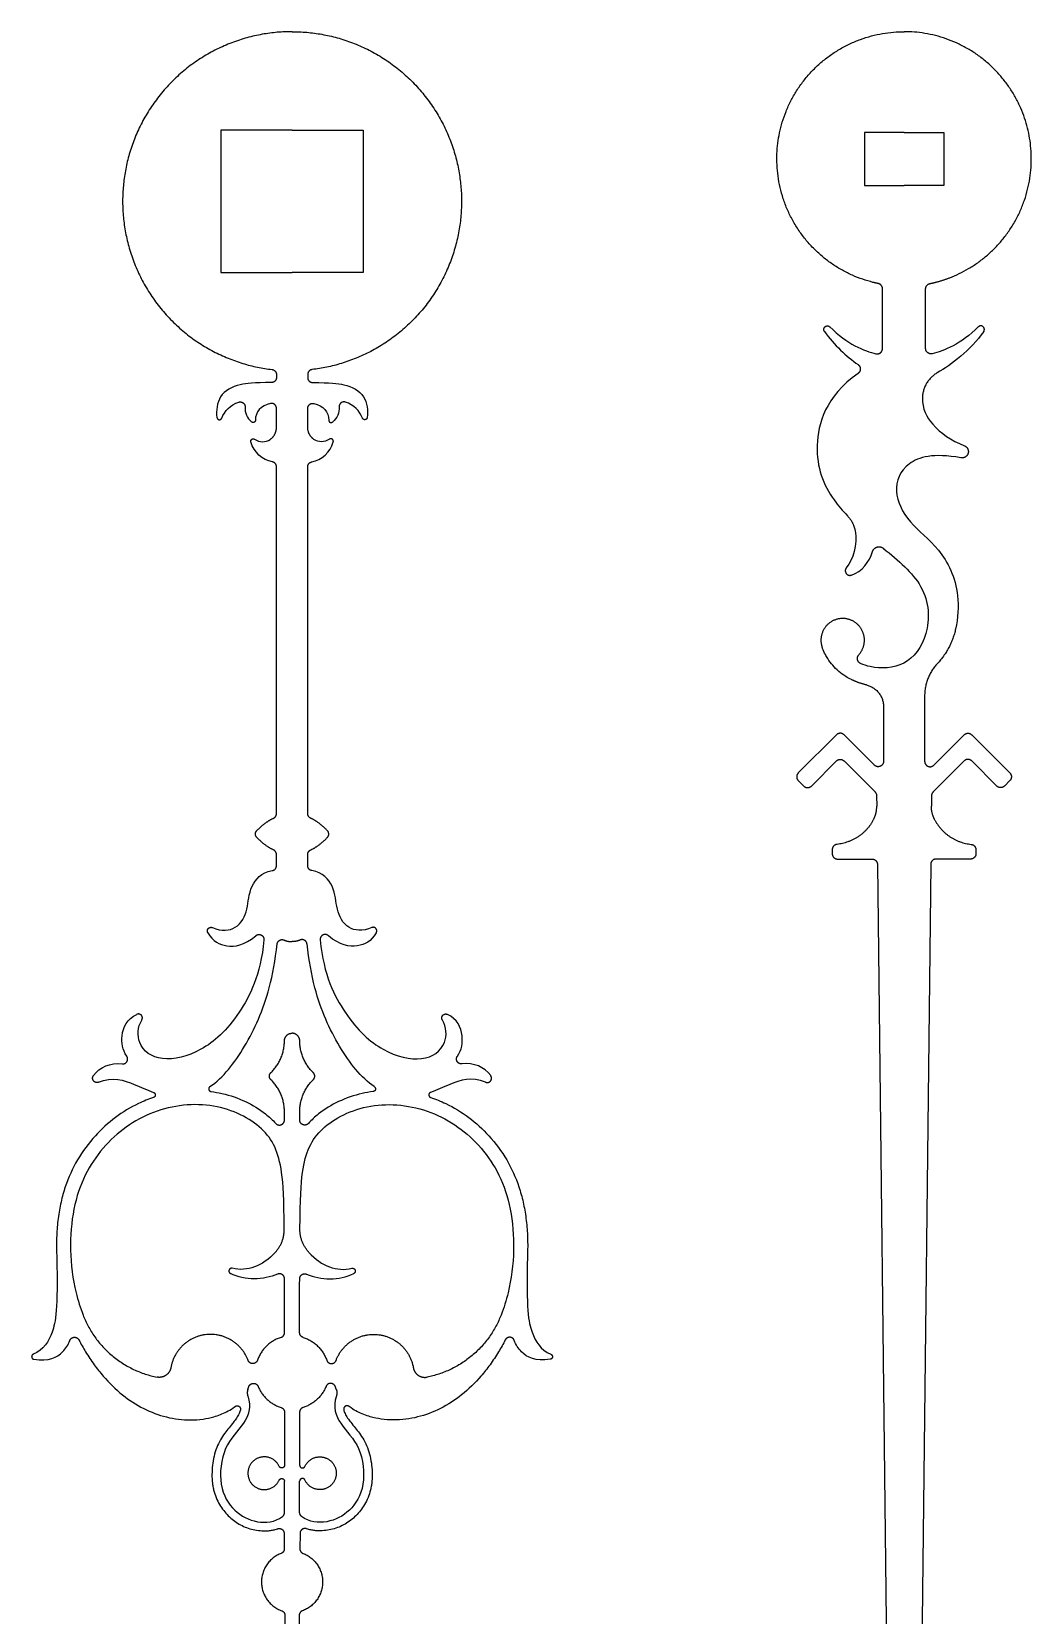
# Model space of a CAD drawing. Header units: millimetres. Extents: x -89 to 94, y -122 to 99.
# Drawn here: x 56.3 to 92.2, y 41.8 to 98.6 of the extents above; entities that cross this region are included whole.
import ezdxf

# ---------------------------------------------------------------- set-up
doc = ezdxf.new("R2010")
doc.units = ezdxf.units.MM
doc.header["$MEASUREMENT"] = 0
doc.layers.add('Layer 03', color=5, linetype='Continuous')

msp = doc.modelspace()

# ---------------------------------------------------------------- linework, layer by layer
at = {"layer": 'Layer 03'}
for p, q in [((86.89, 87.22), (86.89, 89.36)), ((88.438, 87.22), (88.438, 89.36)), ((65.133, 86.287), (65.133, 86.177)), ((66.256, 86.287), (66.256, 86.177)), ((65.133, 84.389), (65.133, 85.073)), ((66.256, 84.389), (66.256, 85.073)), ((88.402, 74.758), (88.402, 72.406)), ((85.509, 72.419), (86.622, 71.306)), ((89.819, 72.419), (88.706, 71.306)), ((86.679, 71.171), (86.683, 70.802)), ((88.649, 71.171), (88.645, 70.802)), ((86.707, 68.709), (87.331, 14.47)), ((88.621, 68.709), (87.997, 14.47)), ((65.409, 44.705), (65.415, 44.153)), ((65.98, 44.705), (65.974, 44.153)), ((65.439, 41.764), (65.472, 38.426)), ((65.95, 41.764), (65.916, 38.426))]:
    msp.add_line(p, q, dxfattribs=at)
for points in [[(65.694, 95.056), (63.142, 95.056), (63.142, 89.951), (65.694, 89.951)], [(65.694, 95.056), (68.247, 95.056), (68.247, 89.951), (65.694, 89.951)], [(87.664, 94.972), (86.237, 94.972), (86.237, 93.069), (87.664, 93.069)], [(87.664, 94.972), (89.091, 94.972), (89.091, 93.069), (87.664, 93.069)], [(65.133, 70.527), (65.133, 82.977)], [(66.256, 70.527), (66.256, 82.977)], [(86.926, 74.368), (86.926, 72.406)], [(85.236, 73.357), (83.867, 71.988)], [(86.596, 72.27), (85.509, 73.357)], [(88.732, 72.27), (89.819, 73.357)], [(90.092, 73.357), (91.461, 71.988)], [(84.336, 71.519), (85.235, 72.419)], [(90.992, 71.519), (90.092, 72.419)], [(83.867, 71.715), (84.063, 71.519)], [(91.461, 71.715), (91.265, 71.519)], [(65.133, 68.66), (65.133, 69.067)], [(66.256, 68.66), (66.256, 69.067)], [(85.084, 69.235), (85.084, 69.093)], [(85.277, 68.9), (86.514, 68.9)], [(90.05, 68.9), (88.814, 68.9)], [(90.244, 69.235), (90.244, 69.093)], [(65.419, 59.533), (65.419, 59.842)], [(65.97, 59.533), (65.97, 59.842)], [(65.423, 49.053), (65.423, 47.152)], [(65.966, 49.053), (65.966, 47.152)], [(65.423, 45.453), (65.423, 46.573)], [(65.966, 45.453), (65.966, 46.573)]]:
    msp.add_lwpolyline(points, dxfattribs=at)
for points, weights, knots in [([(65.694, 98.587), (59.961, 98.587), (59.622, 92.863), (59.283, 87.14), (64.976, 86.463)], [1, 0.727711316041, 1, 0.727711316041, 1], [0, 0, 0, 6.221032, 6.221032, 12.442064, 12.442064, 12.442064]), ([(65.694, 98.587), (71.428, 98.587), (71.767, 92.863), (72.106, 87.14), (66.413, 86.463)], [1, 0.727711316041, 1, 0.727711316041, 1], [56.155969, 56.155969, 56.155969, 66.95247, 66.95247, 77.748971, 77.748971, 77.748971]), ([(86.545, 89.593), (82.634, 90.582), (83.132, 94.584), (83.63, 98.587), (87.664, 98.587)], [1, 0.749496917648, 1, 0.749496917648, 1], [3.189085, 3.189085, 3.189085, 10.126685, 10.126685, 17.064285, 17.064285, 17.064285]), ([(89.305, 89.759), (92.847, 91.123), (92.154, 94.855), (91.46, 98.587), (87.664, 98.587)], [1, 0.769025647705, 1, 0.769025647705, 1], [-50.964388, -50.964388, -50.964388, -44.33175, -44.33175, -37.699112, -37.699112, -37.699112]), ([(84.806, 87.831), (84.739, 87.926), (84.828, 88.001), (84.917, 88.075), (84.999, 87.993)], [1, 0.737088954723, 1, 0.737088954723, 1], [0, 0, 0, 0.1166148, 0.1166148, 0.2332296, 0.2332296, 0.2332296]), ([(90.522, 87.831), (90.589, 87.926), (90.5, 88.001), (90.411, 88.075), (90.329, 87.993)], [1, 0.737088954723, 1, 0.737088954723, 1], [0, 0, 0, 0.1166148, 0.1166148, 0.2332296, 0.2332296, 0.2332296]), ([(86.653, 87.032), (86.744, 87.011), (86.817, 87.069), (86.89, 87.127), (86.89, 87.22)], [1, 0.900734053723, 1, 0.900734053723, 1], [1.2578304, 1.2578304, 1.2578304, 1.365672, 1.365672, 1.4735135, 1.4735135, 1.4735135]), ([(88.675, 87.032), (88.584, 87.011), (88.511, 87.069), (88.438, 87.127), (88.438, 87.22)], [1, 0.900734053723, 1, 0.900734053723, 1], [1.2578304, 1.2578304, 1.2578304, 1.365672, 1.365672, 1.4735135, 1.4735135, 1.4735135]), ([(86.012, 86.641), (86.093, 86.583), (86.092, 86.483), (86.092, 86.384), (86.011, 86.326)], [1, 0.889024778591, 1, 0.889024778591, 1], [0, 0, 0, 0.1141405, 0.1141405, 0.2282811, 0.2282811, 0.2282811]), ([(63.78, 85.295), (63.871, 85.322), (63.943, 85.263), (64.016, 85.203), (64.008, 85.11)], [1, 0.883579359998, 1, 0.883579359998, 1], [0, 0, 0, 0.1169627, 0.1169627, 0.2339255, 0.2339255, 0.2339255]), ([(65.133, 85.073), (65.133, 85.158), (65.067, 85.212), (65, 85.265), (64.917, 85.247)], [1, 0.901842338669, 1, 0.901842338669, 1], [0.5753354, 0.5753354, 0.5753354, 0.6825629, 0.6825629, 0.7897905, 0.7897905, 0.7897905]), ([(66.256, 85.073), (66.256, 85.158), (66.322, 85.212), (66.389, 85.265), (66.472, 85.247)], [1, 0.901842338669, 1, 0.901842338669, 1], [0.5753354, 0.5753354, 0.5753354, 0.6825629, 0.6825629, 0.7897905, 0.7897905, 0.7897905]), ([(67.608, 85.295), (67.518, 85.322), (67.445, 85.263), (67.373, 85.203), (67.381, 85.11)], [1, 0.883579359998, 1, 0.883579359998, 1], [0, 0, 0, 0.1169627, 0.1169627, 0.2339255, 0.2339255, 0.2339255]), ([(62.997, 84.74), (63.007, 84.672), (63.076, 84.664), (63.145, 84.657), (63.169, 84.721)], [1, 0.79195098614, 1, 0.79195098614, 1], [0, 0, 0, 0.0795755, 0.0795755, 0.159151, 0.159151, 0.159151]), ([(68.392, 84.74), (68.382, 84.672), (68.313, 84.664), (68.244, 84.657), (68.22, 84.721)], [1, 0.79195098614, 1, 0.79195098614, 1], [0, 0, 0, 0.0795755, 0.0795755, 0.159151, 0.159151, 0.159151]), ([(64.377, 84.645), (64.377, 84.594), (64.332, 84.572), (64.286, 84.549), (64.246, 84.58)], [1, 0.848595428151, 1, 0.848595428151, 1], [0, 0, 0, 0.0613583, 0.0613583, 0.1227166, 0.1227166, 0.1227166]), ([(67.012, 84.645), (67.012, 84.594), (67.057, 84.572), (67.103, 84.549), (67.143, 84.58)], [1, 0.848595428151, 1, 0.848595428151, 1], [0, 0, 0, 0.0613583, 0.0613583, 0.1227166, 0.1227166, 0.1227166]), ([(64.216, 83.867), (64.199, 83.925), (64.248, 83.962), (64.296, 83.998), (64.347, 83.967)], [1, 0.825819012227, 1, 0.825819012227, 1], [0, 0, 0, 0.0718532, 0.0718532, 0.1437064, 0.1437064, 0.1437064]), ([(67.173, 83.867), (67.19, 83.925), (67.141, 83.962), (67.093, 83.998), (67.041, 83.967)], [1, 0.825819012227, 1, 0.825819012227, 1], [0, 0, 0, 0.0718532, 0.0718532, 0.1437064, 0.1437064, 0.1437064]), ([(89.829, 83.731), (90.019, 83.654), (89.962, 83.457), (89.905, 83.261), (89.704, 83.297)], [1, 0.742837077117, 1, 0.742837077117, 1], [0, 0, 0, 0.2068702, 0.2068702, 0.4137403, 0.4137403, 0.4137403]), ([(86.53, 79.932), (86.571, 80.058), (86.698, 80.095), (86.825, 80.131), (86.927, 80.047)], [1, 0.883929963786, 1, 0.883929963786, 1], [0, 0, 0, 0.1510943, 0.1510943, 0.3021886, 0.3021886, 0.3021886]), ([(85.589, 79.352), (85.512, 79.254), (85.583, 79.152), (85.653, 79.049), (85.772, 79.087)], [1, 0.804530250256, 1, 0.804530250256, 1], [0, 0, 0, 0.1330382, 0.1330382, 0.2660765, 0.2660765, 0.2660765]), ([(86.037, 76.224), (86.346, 76.563), (86.201, 76.998), (86.056, 77.432), (85.606, 77.518), (85.155, 77.604), (84.861, 77.252), (84.566, 76.901), (84.729, 76.473)], [1, 0.86256606499, 1, 0.86256606499, 1, 0.86256606499, 1, 0.86256606499, 1], [-5.109915, -5.109915, -5.109915, -4.594918, -4.594918, -4.07992, -4.07992, -3.564922, -3.564922, -3.049924, -3.049924, -3.049924]), ([(86.101, 75.918), (86.011, 75.958), (85.991, 76.055), (85.971, 76.151), (86.037, 76.224)], [1, 0.890846715494, 1, 0.890846715494, 1], [0, 0, 0, 0.1131818, 0.1131818, 0.2263636, 0.2263636, 0.2263636]), ([(86.926, 72.406), (86.926, 72.277), (86.806, 72.228), (86.687, 72.178), (86.596, 72.27)], [1, 0.831469612303, 1, 0.831469612303, 1], [-0.2827433, -0.2827433, -0.2827433, -0.1413717, -0.1413717, 0, 0, 0]), ([(88.402, 72.406), (88.402, 72.277), (88.522, 72.228), (88.641, 72.178), (88.732, 72.27)], [1, 0.831469612303, 1, 0.831469612303, 1], [-0.2827433, -0.2827433, -0.2827433, -0.1413717, -0.1413717, 0, 0, 0]), ([(62.671, 66.258), (62.625, 66.338), (62.686, 66.408), (62.747, 66.477), (62.832, 66.441)], [1, 0.811250581291, 1, 0.811250581291, 1], [0, 0, 0, 0.1083606, 0.1083606, 0.2167212, 0.2167212, 0.2167212]), ([(64.393, 66.151), (64.484, 66.229), (64.59, 66.173), (64.696, 66.118), (64.685, 65.999)], [1, 0.829477453385, 1, 0.829477453385, 1], [0, 0, 0, 0.14223, 0.14223, 0.2844599, 0.2844599, 0.2844599]), ([(65.159, 65.853), (65.169, 65.941), (65.246, 65.986), (65.323, 66.03), (65.405, 65.995)], [1, 0.893992551387, 1, 0.893992551387, 1], [0, 0, 0, 0.1115085, 0.1115085, 0.2230169, 0.2230169, 0.2230169]), ([(66.23, 65.853), (66.219, 65.941), (66.142, 65.986), (66.065, 66.03), (65.984, 65.995)], [1, 0.893992551387, 1, 0.893992551387, 1], [0, 0, 0, 0.1115085, 0.1115085, 0.2230169, 0.2230169, 0.2230169]), ([(66.996, 66.151), (66.905, 66.229), (66.799, 66.173), (66.693, 66.118), (66.704, 65.999)], [1, 0.829477453385, 1, 0.829477453385, 1], [0, 0, 0, 0.14223, 0.14223, 0.2844599, 0.2844599, 0.2844599]), ([(68.717, 66.258), (68.764, 66.338), (68.703, 66.408), (68.642, 66.477), (68.557, 66.441)], [1, 0.811250581291, 1, 0.811250581291, 1], [0, 0, 0, 0.1083606, 0.1083606, 0.2167212, 0.2167212, 0.2167212]), ([(60.299, 63.125), (60.355, 63.215), (60.285, 63.294), (60.214, 63.373), (60.119, 63.328)], [1, 0.80193769333, 1, 0.80193769333, 1], [0, 0, 0, 0.1230076, 0.1230076, 0.2460151, 0.2460151, 0.2460151]), ([(71.09, 63.125), (71.034, 63.215), (71.104, 63.294), (71.174, 63.373), (71.27, 63.328)], [1, 0.80193769333, 1, 0.80193769333, 1], [0, 0, 0, 0.1230076, 0.1230076, 0.2460151, 0.2460151, 0.2460151]), ([(59.594, 61.549), (59.708, 61.536), (59.767, 61.634), (59.826, 61.733), (59.76, 61.828)], [1, 0.838782581445, 1, 0.838782581445, 1], [0, 0, 0, 0.1381807, 0.1381807, 0.2763614, 0.2763614, 0.2763614]), ([(71.795, 61.549), (71.681, 61.536), (71.622, 61.634), (71.563, 61.733), (71.629, 61.828)], [1, 0.838782581445, 1, 0.838782581445, 1], [0, 0, 0, 0.1381807, 0.1381807, 0.2763614, 0.2763614, 0.2763614]), ([(58.747, 60.893), (58.638, 60.849), (58.566, 60.942), (58.494, 61.035), (58.564, 61.129)], [1, 0.796089367546, 1, 0.796089367546, 1], [0, 0, 0, 0.1362706, 0.1362706, 0.2725412, 0.2725412, 0.2725412]), ([(64.935, 60.981), (64.88, 61.034), (64.88, 61.109), (64.88, 61.184), (64.935, 61.237)], [1, 0.920260483486, 1, 0.920260483486, 1], [0, 0, 0, 0.0964922, 0.0964922, 0.1929843, 0.1929843, 0.1929843]), ([(66.454, 60.981), (66.508, 61.034), (66.508, 61.109), (66.508, 61.184), (66.454, 61.237)], [1, 0.920260483486, 1, 0.920260483486, 1], [0, 0, 0, 0.0964922, 0.0964922, 0.1929843, 0.1929843, 0.1929843]), ([(72.642, 60.893), (72.751, 60.849), (72.823, 60.942), (72.895, 61.035), (72.824, 61.129)], [1, 0.796089367546, 1, 0.796089367546, 1], [0, 0, 0, 0.1362706, 0.1362706, 0.2725412, 0.2725412, 0.2725412]), ([(60.722, 60.527), (60.786, 60.504), (60.785, 60.435), (60.784, 60.367), (60.719, 60.345)], [1, 0.815429613887, 1, 0.815429613887, 1], [0, 0, 0, 0.0803862, 0.0803862, 0.1607723, 0.1607723, 0.1607723]), ([(62.744, 60.734), (62.688, 60.698), (62.703, 60.632), (62.718, 60.567), (62.785, 60.559)], [1, 0.820768866981, 1, 0.820768866981, 1], [0, 0, 0, 0.0791771, 0.0791771, 0.1583543, 0.1583543, 0.1583543]), ([(68.645, 60.734), (68.701, 60.698), (68.686, 60.632), (68.671, 60.567), (68.604, 60.559)], [1, 0.820768866981, 1, 0.820768866981, 1], [0, 0, 0, 0.0791771, 0.0791771, 0.1583543, 0.1583543, 0.1583543]), ([(70.667, 60.527), (70.603, 60.504), (70.604, 60.435), (70.605, 60.367), (70.67, 60.345)], [1, 0.815429613887, 1, 0.815429613887, 1], [0, 0, 0, 0.0803862, 0.0803862, 0.1607723, 0.1607723, 0.1607723]), ([(65.11, 59.414), (65.192, 59.324), (65.306, 59.368), (65.419, 59.411), (65.419, 59.533)], [1, 0.824613494488, 1, 0.824613494488, 1], [0, 0, 0, 0.1443066, 0.1443066, 0.2886133, 0.2886133, 0.2886133]), ([(66.279, 59.414), (66.197, 59.324), (66.083, 59.368), (65.97, 59.411), (65.97, 59.533)], [1, 0.824613494488, 1, 0.824613494488, 1], [0, 0, 0, 0.1443066, 0.1443066, 0.2886133, 0.2886133, 0.2886133]), ([(63.549, 54.215), (63.461, 54.235), (63.432, 54.151), (63.402, 54.067), (63.482, 54.027)], [1, 0.74668266301, 1, 0.74668266301, 1], [0, 0, 0, 0.0988195, 0.0988195, 0.197639, 0.197639, 0.197639]), ([(65.422, 53.842), (65.422, 53.937), (65.342, 53.99), (65.263, 54.042), (65.175, 54.005)], [1, 0.880860907887, 1, 0.880860907887, 1], [0, 0, 0, 0.1183484, 0.1183484, 0.2366969, 0.2366969, 0.2366969]), ([(65.967, 53.842), (65.967, 53.937), (66.047, 53.99), (66.126, 54.042), (66.214, 54.005)], [1, 0.880860907887, 1, 0.880860907887, 1], [0, 0, 0, 0.1183484, 0.1183484, 0.2366969, 0.2366969, 0.2366969]), ([(67.84, 54.215), (67.927, 54.235), (67.957, 54.151), (67.987, 54.067), (67.907, 54.027)], [1, 0.74668266301, 1, 0.74668266301, 1], [0, 0, 0, 0.0988195, 0.0988195, 0.197639, 0.197639, 0.197639]), ([(57.718, 51.629), (57.76, 51.736), (57.874, 51.742), (57.989, 51.748), (58.041, 51.647)], [1, 0.840048596531, 1, 0.840048596531, 1], [0, 0, 0, 0.1376216, 0.1376216, 0.2752433, 0.2752433, 0.2752433]), ([(64.115, 50.913), (63.725, 51.943), (62.629, 51.839), (61.532, 51.735), (61.343, 50.65)], [1, 0.79504224933, 1, 0.79504224933, 1], [7.353284, 7.353284, 7.353284, 8.626318, 8.626318, 9.899352, 9.899352, 9.899352]), ([(67.274, 50.913), (67.664, 51.943), (68.76, 51.839), (69.857, 51.735), (70.046, 50.65)], [1, 0.79504224933, 1, 0.79504224933, 1], [7.353284, 7.353284, 7.353284, 8.626318, 8.626318, 9.899352, 9.899352, 9.899352]), ([(73.67, 51.629), (73.629, 51.736), (73.515, 51.742), (73.4, 51.748), (73.348, 51.647)], [1, 0.840048596531, 1, 0.840048596531, 1], [0, 0, 0, 0.1376216, 0.1376216, 0.2752433, 0.2752433, 0.2752433]), ([(56.402, 51.131), (56.337, 51.102), (56.347, 51.031), (56.356, 50.961), (56.427, 50.95)], [1, 0.80023430259, 1, 0.80023430259, 1], [0, 0, 0, 0.0826062, 0.0826062, 0.1652124, 0.1652124, 0.1652124]), ([(61.343, 50.65), (61.312, 50.476), (61.167, 50.376), (61.022, 50.277), (60.849, 50.311)], [1, 0.921771199212, 1, 0.921771199212, 1], [0, 0, 0, 0.2258044, 0.2258044, 0.4516088, 0.4516088, 0.4516088]), ([(64.451, 50.917), (64.41, 50.798), (64.285, 50.797), (64.159, 50.795), (64.115, 50.913)], [1, 0.819439013417, 1, 0.819439013417, 1], [0, 0, 0, 0.1478276, 0.1478276, 0.2956552, 0.2956552, 0.2956552]), ([(66.938, 50.917), (66.979, 50.798), (67.104, 50.797), (67.229, 50.795), (67.274, 50.913)], [1, 0.819439013417, 1, 0.819439013417, 1], [0, 0, 0, 0.1478276, 0.1478276, 0.2956552, 0.2956552, 0.2956552]), ([(70.046, 50.65), (70.076, 50.476), (70.222, 50.376), (70.367, 50.277), (70.54, 50.311)], [1, 0.921771199212, 1, 0.921771199212, 1], [0, 0, 0, 0.2258044, 0.2258044, 0.4516088, 0.4516088, 0.4516088]), ([(74.987, 51.131), (75.052, 51.102), (75.042, 51.031), (75.032, 50.961), (74.962, 50.95)], [1, 0.80023430259, 1, 0.80023430259, 1], [0, 0, 0, 0.0826062, 0.0826062, 0.1652124, 0.1652124, 0.1652124]), ([(64.14, 49.963), (64.178, 50.082), (64.303, 50.087), (64.429, 50.092), (64.476, 49.977)], [1, 0.819439177892, 1, 0.819439177892, 1], [0, 0, 0, 0.1478275, 0.1478275, 0.2956551, 0.2956551, 0.2956551]), ([(67.249, 49.963), (67.211, 50.082), (67.085, 50.087), (66.96, 50.092), (66.913, 49.977)], [1, 0.819439177892, 1, 0.819439177892, 1], [0, 0, 0, 0.1478275, 0.1478275, 0.2956551, 0.2956551, 0.2956551]), ([(63.647, 49.258), (63.715, 49.312), (63.788, 49.264), (63.86, 49.217), (63.839, 49.133)], [1, 0.813361146598, 1, 0.813361146598, 1], [0, 0, 0, 0.101677, 0.101677, 0.203354, 0.203354, 0.203354]), ([(67.742, 49.258), (67.674, 49.312), (67.601, 49.264), (67.529, 49.217), (67.55, 49.133)], [1, 0.813361146598, 1, 0.813361146598, 1], [0, 0, 0, 0.101677, 0.101677, 0.203354, 0.203354, 0.203354]), ([(65.231, 47.109), (65.032, 47.539), (64.57, 47.437), (64.108, 47.336), (64.108, 46.862), (64.108, 46.389), (64.57, 46.288), (65.032, 46.186), (65.231, 46.615)], [1, 0.779397386966, 1, 0.779397386966, 1, 0.779397386966, 1, 0.779397386966, 1], [0.398891, 0.398891, 0.398891, 0.938122, 0.938122, 1.477354, 1.477354, 2.016585, 2.016585, 2.555816, 2.555816, 2.555816]), ([(66.158, 47.109), (66.357, 47.539), (66.819, 47.437), (67.281, 47.336), (67.281, 46.862), (67.281, 46.389), (66.819, 46.288), (66.357, 46.186), (66.158, 46.615)], [1, 0.779397386966, 1, 0.779397386966, 1, 0.779397386966, 1, 0.779397386966, 1], [0.398891, 0.398891, 0.398891, 0.938122, 0.938122, 1.477354, 1.477354, 2.016585, 2.016585, 2.555816, 2.555816, 2.555816]), ([(65.423, 47.152), (65.423, 47.071), (65.344, 47.053), (65.265, 47.036), (65.231, 47.109)], [1, 0.779397379251, 1, 0.779397379251, 1], [0, 0, 0, 0.0921973, 0.0921973, 0.1843947, 0.1843947, 0.1843947]), ([(65.231, 46.615), (65.265, 46.689), (65.344, 46.671), (65.423, 46.654), (65.423, 46.573)], [1, 0.77939717673, 1, 0.77939717673, 1], [0, 0, 0, 0.0921974, 0.0921974, 0.1843948, 0.1843948, 0.1843948]), ([(65.966, 47.152), (65.966, 47.071), (66.045, 47.053), (66.124, 47.036), (66.158, 47.109)], [1, 0.779397379251, 1, 0.779397379251, 1], [0, 0, 0, 0.0921973, 0.0921973, 0.1843947, 0.1843947, 0.1843947]), ([(66.158, 46.615), (66.124, 46.689), (66.045, 46.671), (65.966, 46.654), (65.966, 46.573)], [1, 0.77939717673, 1, 0.77939717673, 1], [0, 0, 0, 0.0921974, 0.0921974, 0.1843948, 0.1843948, 0.1843948]), ([(65.174, 44.871), (65.26, 44.9), (65.334, 44.848), (65.408, 44.796), (65.409, 44.705)], [1, 0.889978942173, 1, 0.889978942173, 1], [0, 0, 0, 0.1136394, 0.1136394, 0.2272787, 0.2272787, 0.2272787]), ([(66.215, 44.871), (66.129, 44.9), (66.055, 44.848), (65.981, 44.796), (65.98, 44.705)], [1, 0.889978942173, 1, 0.889978942173, 1], [0, 0, 0, 0.1136394, 0.1136394, 0.2272787, 0.2272787, 0.2272787]), ([(65.301, 43.986), (64.59, 43.712), (64.597, 42.95), (64.605, 42.188), (65.322, 41.929)], [1, 0.821325851394, 1, 0.821325851394, 1], [1.537925, 1.537925, 1.537925, 2.439141, 2.439141, 3.340357, 3.340357, 3.340357]), ([(66.088, 43.986), (66.799, 43.712), (66.792, 42.95), (66.784, 42.188), (66.067, 41.929)], [1, 0.821325851394, 1, 0.821325851394, 1], [1.537925, 1.537925, 1.537925, 2.439141, 2.439141, 3.340357, 3.340357, 3.340357])]:
    msp.add_rational_spline(points, weights, degree=2, knots=knots, dxfattribs=at)
for points, weights in [([(86.736, 89.549), (86.64, 89.569), (86.545, 89.593)], [1, 0.999769729368, 1]), ([(86.89, 89.36), (86.89, 89.517), (86.736, 89.549)], [1, 0.775650461939, 1]), ([(88.438, 89.36), (88.438, 89.517), (88.592, 89.549)], [1, 0.775650483099, 1]), ([(88.592, 89.549), (88.957, 89.625), (89.305, 89.759)], [1, 0.996681695687, 1]), ([(88.592, 89.549), (88.688, 89.569), (88.783, 89.593)], [1, 0.999769729368, 1]), ([(64.976, 86.463), (65.133, 86.444), (65.133, 86.287)], [1, 0.747679123497, 1]), ([(66.413, 86.463), (66.256, 86.444), (66.256, 86.287)], [1, 0.747679123497, 1]), ([(65.133, 86.177), (65.133, 86.001), (64.957, 85.999)], [1, 0.710751282251, 1]), ([(66.256, 86.177), (66.256, 86.001), (66.432, 85.999)], [1, 0.710751282251, 1]), ([(88.856, 86.345), (88.342, 86.052), (88.323, 85.46)], [1, 0.872000805559, 1]), ([(64.908, 83.956), (65.133, 84.114), (65.133, 84.389)], [1, 0.887042008321, 1]), ([(66.481, 83.956), (66.256, 84.114), (66.256, 84.389)], [1, 0.887042008321, 1]), ([(65.133, 82.977), (65.133, 83.123), (64.989, 83.151)], [1, 0.771309462331, 1]), ([(66.256, 82.977), (66.256, 83.123), (66.4, 83.151)], [1, 0.771309462331, 1]), ([(85.638, 81.211), (85.846, 80.99), (85.902, 80.692)], [1, 0.958825631641, 1]), ([(89.513, 77.153), (89.356, 76.443), (88.859, 75.913)], [1, 0.964381618366, 1]), ([(88.859, 75.913), (88.402, 75.426), (88.402, 74.758)], [1, 0.929962452626, 1]), ([(86.31, 75.148), (86.032, 75.214), (85.774, 75.339)], [1, 0.994207671066, 1]), ([(86.31, 75.148), (86.926, 75.001), (86.926, 74.368)], [1, 0.784923284751, 1]), ([(85.509, 73.357), (85.372, 73.494), (85.236, 73.357)], [1, 0.707106781186, 1]), ([(89.819, 73.357), (89.955, 73.494), (90.092, 73.357)], [1, 0.707106781186, 1]), ([(85.235, 72.419), (85.372, 72.556), (85.509, 72.419)], [1, 0.707106781186, 1]), ([(90.092, 72.419), (89.956, 72.556), (89.819, 72.419)], [1, 0.707106781186, 1]), ([(83.867, 71.988), (83.73, 71.852), (83.867, 71.715)], [1, 0.707106781186, 1]), ([(91.461, 71.988), (91.598, 71.852), (91.461, 71.715)], [1, 0.707106781186, 1]), ([(84.063, 71.519), (84.199, 71.383), (84.336, 71.519)], [1, 0.707106781186, 1]), ([(86.622, 71.306), (86.678, 71.25), (86.679, 71.171)], [1, 0.926066436223, 1]), ([(88.706, 71.306), (88.65, 71.25), (88.649, 71.171)], [1, 0.926066436223, 1]), ([(91.265, 71.519), (91.129, 71.383), (90.992, 71.519)], [1, 0.707106781186, 1]), ([(65.027, 70.365), (65.133, 70.412), (65.133, 70.527)], [1, 0.837986507989, 1]), ([(66.362, 70.365), (66.256, 70.412), (66.256, 70.527)], [1, 0.837986507989, 1]), ([(86.559, 70.299), (86.686, 70.534), (86.683, 70.802)], [1, 0.968190758292, 1]), ([(88.769, 70.299), (88.642, 70.534), (88.645, 70.802)], [1, 0.968190758292, 1]), ([(64.43, 69.672), (64.306, 69.797), (64.43, 69.922)], [1, 0.710801694517, 1]), ([(66.959, 69.672), (67.083, 69.797), (66.959, 69.922)], [1, 0.710801694517, 1]), ([(86.559, 70.299), (86.139, 69.519), (85.258, 69.428)], [1, 0.8839914305, 1]), ([(88.769, 70.299), (89.189, 69.519), (90.07, 69.428)], [1, 0.8839914305, 1]), ([(85.258, 69.428), (85.084, 69.41), (85.084, 69.235)], [1, 0.742762218403, 1]), ([(90.07, 69.428), (90.244, 69.41), (90.244, 69.235)], [1, 0.742762218403, 1]), ([(65.133, 69.067), (65.133, 69.182), (65.027, 69.229)], [1, 0.837986507989, 1]), ([(66.256, 69.067), (66.256, 69.182), (66.362, 69.229)], [1, 0.837986507989, 1]), ([(85.084, 69.093), (85.084, 68.9), (85.277, 68.9)], [1, 0.707106781187, 1]), ([(86.514, 68.9), (86.705, 68.9), (86.707, 68.709)], [1, 0.711164210361, 1]), ([(88.814, 68.9), (88.623, 68.9), (88.621, 68.709)], [1, 0.711164210361, 1]), ([(90.244, 69.093), (90.244, 68.9), (90.05, 68.9)], [1, 0.707106781187, 1]), ([(64.98, 68.484), (65.133, 68.505), (65.133, 68.66)], [1, 0.754038665121, 1]), ([(66.409, 68.484), (66.256, 68.505), (66.256, 68.66)], [1, 0.754038665121, 1]), ([(65.405, 65.995), (65.544, 65.936), (65.694, 65.936)], [1, 0.979540573876, 1]), ([(65.984, 65.995), (65.845, 65.936), (65.694, 65.936)], [1, 0.979540573876, 1]), ([(65.419, 62.376), (65.419, 62.651), (65.694, 62.651)], [1, 0.707106781187, 1]), ([(65.97, 62.376), (65.97, 62.651), (65.694, 62.651)], [1, 0.707106781187, 1]), ([(64.935, 61.237), (65.419, 61.703), (65.419, 62.376)], [1, 0.920260483486, 1]), ([(66.454, 61.237), (65.97, 61.703), (65.97, 62.376)], [1, 0.920260483486, 1]), ([(65.419, 59.842), (65.419, 60.515), (64.935, 60.981)], [1, 0.920262866, 1]), ([(65.97, 59.842), (65.97, 60.515), (66.454, 60.981)], [1, 0.920262866, 1]), ([(65.092, 54.788), (65.419, 55.143), (65.414, 55.626)], [1, 0.929665245796, 1]), ([(66.297, 54.788), (65.97, 55.143), (65.975, 55.626)], [1, 0.929665245796, 1]), ([(58.191, 52.54), (58.906, 50.694), (60.849, 50.311)], [1, 0.876023836053, 1]), ([(73.197, 52.54), (72.482, 50.694), (70.54, 50.311)], [1, 0.876023836053, 1]), ([(65.298, 51.736), (64.67, 51.538), (64.451, 50.917)], [1, 0.894553917341, 1]), ([(65.298, 51.736), (65.423, 51.775), (65.423, 51.907)], [1, 0.806550881188, 1]), ([(66.091, 51.736), (65.966, 51.775), (65.966, 51.907)], [1, 0.806550881188, 1]), ([(66.091, 51.736), (66.719, 51.538), (66.938, 50.917)], [1, 0.894553917341, 1]), ([(64.108, 49.871), (64.062, 49.755), (64.103, 49.636)], [1, 0.937572832262, 1]), ([(64.108, 49.871), (64.126, 49.916), (64.14, 49.963)], [1, 0.999432661528, 1]), ([(64.476, 49.977), (64.711, 49.407), (65.299, 49.222)], [1, 0.905929103073, 1]), ([(66.913, 49.977), (66.678, 49.407), (66.09, 49.222)], [1, 0.905929103073, 1]), ([(67.281, 49.871), (67.263, 49.916), (67.249, 49.963)], [1, 0.999432661528, 1]), ([(67.281, 49.871), (67.327, 49.755), (67.286, 49.636)], [1, 0.937572832262, 1]), ([(65.299, 49.222), (65.423, 49.183), (65.423, 49.053)], [1, 0.806318083112, 1]), ([(66.09, 49.222), (65.966, 49.183), (65.966, 49.053)], [1, 0.806318083112, 1]), ([(65.355, 45.313), (65.423, 45.367), (65.423, 45.453)], [1, 0.898822640774, 1]), ([(66.034, 45.313), (65.966, 45.367), (65.966, 45.453)], [1, 0.898822640774, 1]), ([(65.415, 44.153), (65.416, 44.03), (65.301, 43.986)], [1, 0.821325851393, 1]), ([(65.974, 44.153), (65.973, 44.03), (66.088, 43.986)], [1, 0.821325851393, 1]), ([(65.322, 41.929), (65.438, 41.888), (65.439, 41.764)], [1, 0.821325851393, 1]), ([(66.067, 41.929), (65.951, 41.888), (65.95, 41.764)], [1, 0.821325851393, 1])]:
    msp.add_rational_spline(points, weights, degree=2, dxfattribs=at)
for points, degree in [([(84.806, 87.831), (85.149, 87.342), (85.6, 86.936), (86.012, 86.641)], 3), ([(84.999, 87.993), (85.607, 87.384), (86.247, 87.126), (86.653, 87.032)], 3), ([(90.329, 87.993), (89.721, 87.384), (89.081, 87.126), (88.675, 87.032)], 3), ([(90.522, 87.831), (90.044, 87.149), (89.357, 86.63), (88.856, 86.345)], 3), ([(63.169, 84.721), (63.267, 84.974), (63.474, 85.203), (63.78, 85.295)], 3), ([(64.917, 85.247), (64.571, 85.171), (64.377, 84.939), (64.377, 84.645)], 3), ([(66.472, 85.247), (66.818, 85.171), (67.012, 84.939), (67.012, 84.645)], 3), ([(68.22, 84.721), (68.122, 84.974), (67.915, 85.203), (67.608, 85.295)], 3), ([(64.008, 85.11), (63.991, 84.919), (64.069, 84.718), (64.246, 84.58)], 3), ([(67.381, 85.11), (67.398, 84.919), (67.32, 84.718), (67.143, 84.58)], 3), ([(64.989, 83.151), (64.626, 83.221), (64.322, 83.492), (64.216, 83.867)], 3), ([(64.347, 83.967), (64.543, 83.847), (64.74, 83.839), (64.908, 83.956)], 3), ([(66.4, 83.151), (66.763, 83.221), (67.067, 83.492), (67.173, 83.867)], 3), ([(67.041, 83.967), (66.846, 83.847), (66.649, 83.839), (66.481, 83.956)], 3), ([(85.902, 80.692), (85.999, 80.162), (85.835, 79.663), (85.589, 79.352)], 3), ([(85.772, 79.087), (86.169, 79.212), (86.41, 79.567), (86.53, 79.932)], 3), ([(64.43, 69.922), (64.744, 70.24), (65.027, 70.365)], 2), ([(66.959, 69.922), (66.644, 70.24), (66.362, 70.365)], 2), ([(65.027, 69.229), (64.744, 69.354), (64.43, 69.672)], 2), ([(66.362, 69.229), (66.644, 69.354), (66.959, 69.672)], 2), ([(58.564, 61.129), (58.795, 61.439), (59.165, 61.601), (59.594, 61.549)], 3), ([(72.824, 61.129), (72.594, 61.439), (72.224, 61.601), (71.795, 61.549)], 3), ([(65.092, 54.788), (64.626, 54.282), (64.094, 54.091), (63.549, 54.215)], 3), ([(66.297, 54.788), (66.763, 54.282), (67.295, 54.091), (67.84, 54.215)], 3), ([(65.175, 54.005), (64.666, 53.788), (64.007, 53.771), (63.482, 54.027)], 3), ([(66.214, 54.005), (66.722, 53.788), (67.382, 53.771), (67.907, 54.027)], 3), ([(65.423, 51.907), (65.423, 52.649), (65.423, 53.288), (65.422, 53.842)], 3), ([(65.966, 51.907), (65.966, 52.649), (65.966, 53.288), (65.967, 53.842)], 3)]:
    msp.add_open_spline(points, degree=degree, dxfattribs=at)
for points, knots in [([(64.957, 85.999), (64.32, 85.993), (63.729, 85.946), (63.041, 85.599), (62.96, 84.991), (62.997, 84.74)], [0.204146, 0.204146, 0.204146, 0.204146, 0.844358, 1.688717, 2.443774, 2.443774, 2.443774, 2.443774]), ([(66.432, 85.999), (67.069, 85.993), (67.66, 85.946), (68.348, 85.599), (68.429, 84.991), (68.392, 84.74)], [0.204146, 0.204146, 0.204146, 0.204146, 0.844358, 1.688717, 2.443774, 2.443774, 2.443774, 2.443774]), ([(86.011, 86.326), (84.831, 85.488), (84.298, 83.493), (84.841, 82.127), (85.461, 81.397), (85.638, 81.211)], [0.074407, 0.074407, 0.074407, 0.074407, 1.258766, 2.517532, 2.963212, 2.963212, 2.963212, 2.963212]), ([(88.323, 85.46), (88.311, 85.045), (88.67, 84.383), (89.356, 83.922), (89.829, 83.731)], [0.364941, 0.364941, 0.364941, 0.364941, 1.120151, 2.071936, 2.071936, 2.071936, 2.071936]), ([(89.704, 83.297), (88.705, 83.475), (87.644, 83.169), (87.228, 82.105), (87.79, 80.949), (88.951, 80.12), (89.672, 78.7), (89.6, 77.548), (89.513, 77.153)], [0.046153, 0.046153, 0.046153, 0.046153, 1.076336, 2.152673, 3.229009, 4.305345, 5.381682, 5.992038, 5.992038, 5.992038, 5.992038]), ([(86.927, 80.047), (87.455, 79.61), (88.567, 78.684), (88.597, 76.855), (87.727, 75.762), (86.703, 75.71), (86.211, 75.868), (86.101, 75.918)], [3.923851, 3.923851, 3.923851, 3.923851, 5.035063, 6.293829, 7.552595, 8.811361, 9.204516, 9.204516, 9.204516, 9.204516]), ([(85.774, 75.339), (85.704, 75.372), (85.455, 75.509), (85.16, 75.761), (84.943, 76.052), (84.82, 76.261), (84.76, 76.391), (84.729, 76.473)], [9.4972799, 9.4972799, 9.4972799, 9.4972799, 9.6405713, 10.0264004, 10.2120574, 10.3160915, 10.4780353, 10.4780353, 10.4780353, 10.4780353]), ([(62.832, 66.441), (63.172, 66.297), (63.773, 66.368), (64.13, 67.1), (64.133, 67.881), (64.59, 68.43), (64.98, 68.484)], [-2.589297, -2.589297, -2.589297, -2.589297, -2.006969, -1.337979, -0.66899, -0.073741, -0.073741, -0.073741, -0.073741]), ([(68.557, 66.441), (68.217, 66.297), (67.616, 66.368), (67.258, 67.1), (67.256, 67.881), (66.799, 68.43), (66.409, 68.484)], [-2.589297, -2.589297, -2.589297, -2.589297, -2.006969, -1.337979, -0.66899, -0.073741, -0.073741, -0.073741, -0.073741]), ([(64.685, 65.999), (64.562, 64.731), (63.735, 63.096), (62.451, 61.932), (60.944, 61.571), (60.122, 62.166), (60.143, 62.873), (60.299, 63.125)], [0.179258, 0.179258, 0.179258, 0.179258, 1.301069, 2.602138, 3.903207, 5.204276, 6.204972, 6.204972, 6.204972, 6.204972]), ([(62.671, 66.258), (62.853, 65.946), (63.322, 65.705), (63.971, 65.793), (64.393, 66.151)], [0.138527, 0.138527, 0.138527, 0.138527, 0.883282, 1.660421, 1.660421, 1.660421, 1.660421]), ([(66.704, 65.999), (66.827, 64.731), (67.654, 63.096), (68.938, 61.932), (70.445, 61.571), (71.267, 62.166), (71.246, 62.873), (71.09, 63.125)], [0.179258, 0.179258, 0.179258, 0.179258, 1.301069, 2.602138, 3.903207, 5.204276, 6.204972, 6.204972, 6.204972, 6.204972]), ([(68.717, 66.258), (68.536, 65.946), (68.067, 65.705), (67.418, 65.793), (66.996, 66.151)], [0.138527, 0.138527, 0.138527, 0.138527, 0.883282, 1.660421, 1.660421, 1.660421, 1.660421]), ([(62.744, 60.734), (63.22, 61.05), (64.035, 62.11), (64.844, 63.866), (65.091, 65.279), (65.159, 65.853)], [3.963913, 3.963913, 3.963913, 3.963913, 5.288412, 6.612912, 7.383492, 7.383492, 7.383492, 7.383492]), ([(68.645, 60.734), (68.169, 61.05), (67.354, 62.11), (66.545, 63.866), (66.298, 65.279), (66.23, 65.853)], [3.963913, 3.963913, 3.963913, 3.963913, 5.288412, 6.612912, 7.383492, 7.383492, 7.383492, 7.383492]), ([(59.76, 61.828), (59.599, 62.056), (59.517, 62.636), (59.77, 63.166), (60.119, 63.328)], [-1.452465, -1.452465, -1.452465, -1.452465, -0.864122, -0.108354, -0.108354, -0.108354, -0.108354]), ([(71.629, 61.828), (71.79, 62.056), (71.871, 62.636), (71.619, 63.166), (71.27, 63.328)], [-1.452465, -1.452465, -1.452465, -1.452465, -0.864122, -0.108354, -0.108354, -0.108354, -0.108354]), ([(58.747, 60.893), (59.247, 61.098), (59.912, 60.887), (60.49, 60.611), (60.722, 60.527)], [0.13761, 0.13761, 0.13761, 0.13761, 1.322782, 2.067387, 2.067387, 2.067387, 2.067387]), ([(72.642, 60.893), (72.142, 61.098), (71.477, 60.887), (70.899, 60.611), (70.667, 60.527)], [0.13761, 0.13761, 0.13761, 0.13761, 1.322782, 2.067387, 2.067387, 2.067387, 2.067387]), ([(60.719, 60.345), (60.535, 60.284), (60.055, 60.09), (59.332, 59.649), (58.584, 58.966), (57.961, 58.128), (57.587, 57.301), (57.389, 56.585), (57.287, 55.999), (57.236, 55.383), (57.235, 54.929), (57.245, 54.682), (57.247, 54.647)], [8.496064, 8.496064, 8.496064, 8.496064, 8.889459, 9.545699, 10.205598, 10.935662, 11.654426, 12.037743, 12.440956, 12.860411, 13.291127, 13.36208, 13.36208, 13.36208, 13.36208]), ([(62.785, 60.559), (62.917, 60.542), (63.344, 60.466), (64.022, 60.232), (64.666, 59.841), (64.998, 59.538), (65.11, 59.414)], [-7.079506, -7.079506, -7.079506, -7.079506, -6.809795, -6.200146, -5.631017, -5.291091, -5.291091, -5.291091, -5.291091]), ([(68.604, 60.559), (68.472, 60.542), (68.045, 60.466), (67.367, 60.232), (66.723, 59.841), (66.391, 59.538), (66.279, 59.414)], [-7.079506, -7.079506, -7.079506, -7.079506, -6.809795, -6.200146, -5.631017, -5.291091, -5.291091, -5.291091, -5.291091]), ([(70.67, 60.345), (70.854, 60.284), (71.334, 60.09), (72.057, 59.649), (72.805, 58.966), (73.428, 58.128), (73.802, 57.301), (74, 56.585), (74.101, 55.999), (74.153, 55.383), (74.154, 54.929), (74.144, 54.682), (74.142, 54.647)], [8.496064, 8.496064, 8.496064, 8.496064, 8.889459, 9.545699, 10.205598, 10.935662, 11.654426, 12.037743, 12.440956, 12.860411, 13.291127, 13.36208, 13.36208, 13.36208, 13.36208]), ([(65.414, 55.626), (65.403, 56.722), (65.332, 58.14), (64.797, 59.283), (62.949, 60.234), (60.641, 59.991), (58.789, 58.653), (57.667, 56.534), (57.705, 54.011), (58.092, 52.795), (58.191, 52.54)], [0.807252, 0.807252, 0.807252, 0.807252, 1.844122, 3.688244, 5.532366, 7.376489, 9.220611, 11.064733, 12.908855, 13.428201, 13.428201, 13.428201, 13.428201]), ([(65.975, 55.626), (65.986, 56.722), (66.057, 58.14), (66.592, 59.283), (68.44, 60.234), (70.748, 59.991), (72.6, 58.653), (73.722, 56.534), (73.684, 54.011), (73.296, 52.795), (73.197, 52.54)], [0.807252, 0.807252, 0.807252, 0.807252, 1.844122, 3.688244, 5.532366, 7.376489, 9.220611, 11.064733, 12.908855, 13.428201, 13.428201, 13.428201, 13.428201]), ([(57.247, 54.647), (57.29, 52.731), (57.143, 51.897), (56.784, 51.302), (56.402, 51.131)], [0, 0, 0, 0, 1.386944, 2.648927, 2.648927, 2.648927, 2.648927]), ([(74.142, 54.647), (74.099, 52.731), (74.245, 51.897), (74.605, 51.302), (74.987, 51.131)], [0, 0, 0, 0, 1.386944, 2.648927, 2.648927, 2.648927, 2.648927]), ([(56.427, 50.95), (56.96, 50.871), (57.438, 51.107), (57.658, 51.472), (57.718, 51.629)], [0.075944, 0.075944, 0.075944, 0.075944, 0.804335, 1.239314, 1.239314, 1.239314, 1.239314]), ([(58.041, 51.647), (58.117, 51.501), (58.288, 51.197), (58.578, 50.761), (59, 50.225), (59.572, 49.661), (60.346, 49.161), (61.041, 48.9), (61.615, 48.791), (62.056, 48.765), (62.483, 48.797), (62.919, 48.888), (63.283, 49.022), (63.527, 49.169), (63.623, 49.24), (63.647, 49.258)], [15.47856, 15.47856, 15.47856, 15.47856, 15.812605, 16.185638, 16.539352, 17.196897, 17.808868, 18.399771, 18.694912, 18.992022, 19.292763, 19.562385, 19.895129, 20.076514, 20.137771, 20.137771, 20.137771, 20.137771]), ([(73.348, 51.647), (73.272, 51.501), (73.101, 51.197), (72.811, 50.761), (72.389, 50.225), (71.817, 49.661), (71.043, 49.161), (70.347, 48.9), (69.774, 48.791), (69.333, 48.765), (68.906, 48.797), (68.47, 48.888), (68.106, 49.022), (67.862, 49.169), (67.766, 49.24), (67.742, 49.258)], [15.47856, 15.47856, 15.47856, 15.47856, 15.812605, 16.185638, 16.539352, 17.196897, 17.808868, 18.399771, 18.694912, 18.992022, 19.292763, 19.562385, 19.895129, 20.076514, 20.137771, 20.137771, 20.137771, 20.137771]), ([(74.962, 50.95), (74.429, 50.871), (73.95, 51.107), (73.731, 51.472), (73.67, 51.629)], [0.075944, 0.075944, 0.075944, 0.075944, 0.804335, 1.239314, 1.239314, 1.239314, 1.239314]), ([(64.103, 49.636), (64.244, 49.229), (64, 48.592), (63.2, 47.875), (63.029, 46.367), (63.598, 45.457), (64.381, 45.051), (65.078, 45.097), (65.355, 45.313)], [0.068702, 0.068702, 0.068702, 0.068702, 0.794617, 1.589235, 2.383852, 3.178469, 3.973087, 4.706328, 4.706328, 4.706328, 4.706328]), ([(67.286, 49.636), (67.145, 49.229), (67.389, 48.592), (68.189, 47.875), (68.359, 46.367), (67.79, 45.457), (67.008, 45.051), (66.311, 45.097), (66.034, 45.313)], [0.068702, 0.068702, 0.068702, 0.068702, 0.794617, 1.589235, 2.383852, 3.178469, 3.973087, 4.706328, 4.706328, 4.706328, 4.706328]), ([(63.839, 49.133), (63.834, 49.115), (63.812, 49.043), (63.765, 48.946), (63.685, 48.816), (63.527, 48.608), (63.315, 48.361), (63.114, 48.057), (62.981, 47.779), (62.888, 47.471), (62.832, 47.148), (62.812, 46.822), (62.827, 46.553), (62.86, 46.346), (62.907, 46.152), (62.988, 45.927), (63.118, 45.684), (63.321, 45.407), (63.624, 45.122), (63.985, 44.928), (64.299, 44.836), (64.55, 44.796), (64.77, 44.792), (64.953, 44.812), (65.074, 44.839), (65.147, 44.861), (65.174, 44.871)], [0.344632, 0.344632, 0.344632, 0.344632, 0.382039, 0.498314, 0.562283, 0.691084, 1.029018, 1.220797, 1.431561, 1.651046, 1.873574, 2.095479, 2.312886, 2.418785, 2.521511, 2.717157, 2.902489, 3.079567, 3.412769, 3.739426, 3.905022, 4.074889, 4.25535, 4.349993, 4.447675, 4.505502, 4.505502, 4.505502, 4.505502]), ([(67.55, 49.133), (67.555, 49.115), (67.576, 49.043), (67.623, 48.946), (67.704, 48.816), (67.862, 48.608), (68.074, 48.361), (68.275, 48.057), (68.408, 47.779), (68.501, 47.471), (68.557, 47.148), (68.577, 46.822), (68.562, 46.553), (68.529, 46.346), (68.482, 46.152), (68.401, 45.927), (68.271, 45.684), (68.068, 45.407), (67.765, 45.122), (67.404, 44.928), (67.09, 44.836), (66.839, 44.796), (66.618, 44.792), (66.436, 44.812), (66.315, 44.839), (66.242, 44.861), (66.215, 44.871)], [0.344632, 0.344632, 0.344632, 0.344632, 0.382039, 0.498314, 0.562283, 0.691084, 1.029018, 1.220797, 1.431561, 1.651046, 1.873574, 2.095479, 2.312886, 2.418785, 2.521511, 2.717157, 2.902489, 3.079567, 3.412769, 3.739426, 3.905022, 4.074889, 4.25535, 4.349993, 4.447675, 4.505502, 4.505502, 4.505502, 4.505502])]:
    msp.add_open_spline(points, degree=3, knots=knots, dxfattribs=at)

doc.saveas('drawing.dxf')
